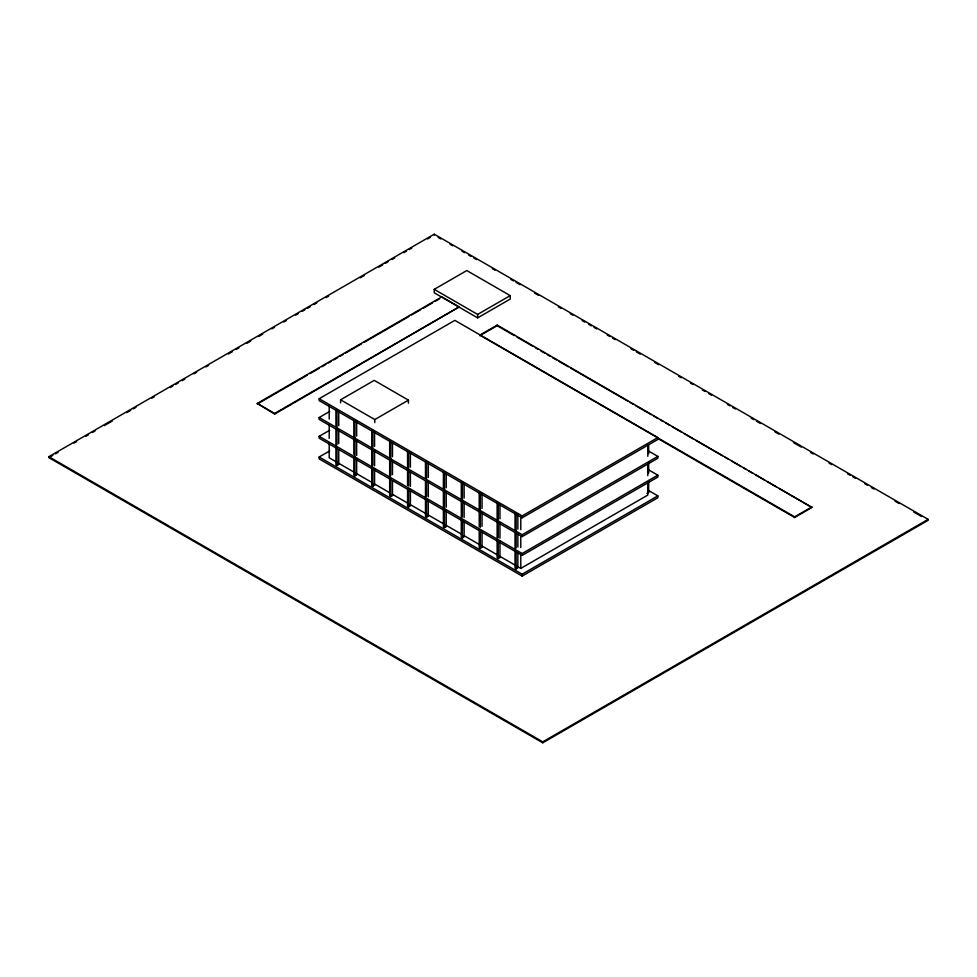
<?xml version="1.0" encoding="UTF-8"?>
<svg xmlns="http://www.w3.org/2000/svg" width="977" height="977" viewBox="0 0 977 977"><rect width="100%" height="100%" fill="white"/><g stroke="black" fill="none" stroke-linecap="round" stroke-linejoin="round"><path stroke-width="1.47" d="M48.85 456.699L434.228 234.199L928.15 519.361L928.15 520.301L542.772 742.801L48.85 457.639L48.85 456.699L542.772 741.861L928.15 519.361M50.169 456.87L52.807 455.343M55.445 453.829L58.083 452.302M73.922 443.155L76.56 441.628M85.805 436.304L88.443 434.777M92.4 432.493L95.038 430.967M104.283 425.63L112.196 421.063M126.717 412.673L130.674 410.389M133.312 408.862L135.95 407.348M151.789 398.201L154.427 396.674M170.267 387.527L172.905 386.013M175.542 384.486L178.193 382.96M182.149 380.676L184.787 379.149M194.02 373.812L196.67 372.298M205.903 366.961L208.541 365.435M228.337 354.004L232.294 351.72M236.263 349.436L238.901 347.91M246.815 343.342L250.771 341.058M258.697 336.479L262.654 334.195M271.887 328.858L274.525 327.332M283.77 322.007L286.408 320.48M295.652 315.144L298.29 313.617M302.247 311.333L304.885 309.807M307.523 308.292L310.161 306.766M314.118 304.482L316.768 302.955M326 297.619L328.638 296.092M360.318 277.81L364.274 275.526M378.795 267.148L382.752 264.852M385.39 263.338L388.028 261.812M391.985 259.528L394.635 258.001M403.867 252.664L406.505 251.138M409.143 249.624L411.781 248.097M427.621 238.95L430.259 237.423M434.228 289.351L466.786 270.556L510.214 295.616L510.214 299.072L477.643 317.867L434.228 292.795L434.228 289.351L477.643 314.423L510.214 295.616M257.281 403.416L441.824 296.874L459.19 306.9L274.647 414.077L257.281 403.416L274.647 413.442L459.19 306.9M257.281 404.051L307.364 375.131M310.002 373.605L319.235 368.28M321.873 366.754L325.817 364.47M328.455 362.955L331.093 361.429M333.731 359.902L337.688 357.619M340.326 356.104L342.964 354.578M345.589 353.051L361.417 343.928M364.055 342.402L408.862 316.524M411.5 315.009L420.733 309.672M423.371 308.158L432.591 302.833M435.229 301.307L439.186 299.023M319.149 398.714L454.842 320.371L657.851 437.574L657.851 439.455L522.158 517.798L319.149 400.594L319.149 398.714L522.158 515.917L657.851 437.574M340.594 402.854L340.594 399.813L374.24 380.383L408.435 400.13L408.435 403.171M648.618 451.056L657.851 456.381L657.851 458.262L522.158 536.605L319.149 419.402L319.149 417.521L329.689 411.439M514.305 335.587L497.183 325.707L479.817 335.734L479.817 335.111L497.183 325.072L811.997 507.454L794.631 517.492L657.643 438.392M648.618 469.852L657.851 475.176L657.851 477.057L522.158 555.4L319.149 438.209L319.149 436.328L329.689 430.234M340.594 399.813L374.789 419.56L408.435 400.13M648.618 490.539L657.851 495.864L657.851 497.745L522.158 576.088L319.149 458.885L319.149 457.004L329.689 450.922M335.929 429.098L335.929 464.869L337.016 465.504L338.75 464.49L338.75 449.591M353.833 457.321L353.833 475.213L354.92 475.836L356.654 474.834L356.654 458.445M372.835 447.429L372.835 431.028L371.748 430.405L371.748 485.557L372.835 486.18L374.57 485.178L374.57 468.777M389.664 460.118L389.664 495.901L390.751 496.524L392.485 495.522L392.485 480.611M407.568 488.353L407.568 506.233L408.655 506.868L410.389 505.866L410.389 489.465M425.483 480.806L425.483 516.577L426.57 517.199L428.305 516.198L428.305 501.299M443.399 491.138L443.399 526.921L444.486 527.543L446.22 526.542L446.22 510.141M462.39 517.016L462.39 482.736L461.303 482.101L461.303 537.265L462.39 537.887L464.124 536.886L464.124 520.485M479.218 529.717L479.218 547.596L480.305 548.231L482.04 547.23L482.04 530.829M319.149 417.521L522.158 534.724L657.851 456.381M498.221 519.813L498.221 503.411L497.134 502.789L497.134 557.94L498.221 558.575L499.955 557.562L499.955 541.173M319.149 436.328L522.158 553.519L657.851 475.176M515.038 532.514L515.038 568.284L516.125 568.907L517.859 567.906L517.859 553.006M646.933 493.385L648.679 492.384L648.679 480.464M463.977 535.604L520.79 568.406L647.8 495.083L647.8 481.661M319.149 457.004L522.158 574.207L657.851 495.864M479.817 335.111L794.631 516.857L811.997 506.831M438.185 237.423L440.822 238.95M450.067 244.287L452.717 245.813M461.962 251.15L464.6 252.677M468.557 254.96L471.195 256.487M473.845 258.013L476.483 259.54M492.335 268.687L494.973 270.214M510.824 279.361L513.462 280.887M516.1 282.414L520.069 284.698M534.59 293.088L538.559 295.372M558.368 306.815L561.006 308.341M570.25 313.678L572.888 315.205M582.133 320.541L584.783 322.068M588.74 324.352L591.378 325.878M594.028 327.405L596.666 328.919M607.23 335.026L609.868 336.552M612.506 338.079L615.156 339.605M630.995 348.752L633.646 350.279M636.283 351.805L640.24 354.089M654.773 362.479L658.73 364.763M678.539 376.194L681.189 377.72M690.434 383.057L693.072 384.584M702.316 389.921L704.954 391.447M708.923 393.731L711.561 395.258M727.413 404.405L730.051 405.931M732.689 407.458L735.339 408.984M751.179 418.132L753.817 419.658M756.467 421.185L760.424 423.468M774.956 431.858L778.913 434.142M793.446 442.532L801.372 447.112M810.617 452.449L813.255 453.975M829.094 463.122L831.745 464.649M847.584 473.796L850.234 475.323M852.872 476.849L855.51 478.376M864.755 483.713L867.405 485.227M871.362 487.523L874 489.05M895.127 501.25L899.096 503.534M913.617 511.924L921.543 516.491M516.943 337.114L532.746 346.237M535.384 347.763L538.022 349.277M540.647 350.804L544.604 353.076M547.242 354.602L549.868 356.129M552.506 357.643L556.463 359.927M559.088 361.441L568.309 366.766M570.947 368.292L627.588 400.997M630.226 402.512L632.852 404.038M635.49 405.553L651.293 414.675M653.931 416.202L657.887 418.486M660.513 420L663.151 421.527M665.789 423.041L669.733 425.325M672.371 426.851L681.592 432.176M684.23 433.69L693.45 439.015M696.076 440.542L722.43 455.746M725.056 457.273L727.694 458.787M731.651 461.071L740.871 466.395M743.497 467.91L746.135 469.436M748.773 470.951L752.717 473.234M755.355 474.761L764.576 480.086M767.214 481.6L776.434 486.925M779.06 488.451L810.678 506.697M647.592 491.761L648.679 492.384M371.48 482.198L329.2 457.786L329.2 442.886M374.118 483.725L389.982 492.884M392.62 494.411L461.327 534.077M355.579 474.211L356.654 474.834M373.483 484.555L374.57 485.178M391.398 494.887L392.485 495.522M427.218 515.575L428.305 516.198M445.133 525.919L446.22 526.542M480.953 546.595L482.04 547.23M794.631 516.857L794.631 517.492M648.679 444.682L648.679 453.633M648.679 462.573L648.679 473.002M647.8 444.401L647.8 456.32M647.8 463.782L647.8 475.701M542.772 741.861L542.772 742.801M522.158 515.917L522.158 517.798M522.158 534.724L522.158 536.605M522.158 553.519L522.158 555.4M522.158 574.207L522.158 576.088M520.79 516.235L520.79 529.656M520.79 535.616L520.79 547.535M520.79 553.507L520.79 568.406M517.859 514.244L517.859 529.155M517.859 533.625L517.859 547.035M516.125 548.036L516.125 513.755L515.038 513.133L515.038 529.522M516.125 551.028L516.125 568.907M499.955 503.9L499.955 518.811M499.955 523.281L499.955 538.193M498.221 522.793L498.221 537.704M498.221 540.684L498.221 558.575M497.183 325.072L497.183 325.707M482.04 493.568L482.04 508.467M482.04 512.937L482.04 526.359M480.305 493.08L480.305 527.36M480.305 530.34L480.305 548.231M479.218 492.445L479.218 526.737M477.643 314.423L477.643 317.867M464.124 483.224L464.124 498.123M464.124 502.605L464.124 517.505M462.39 519.996L462.39 537.887M446.22 472.88L446.22 487.792M446.22 492.261L446.22 507.161M444.486 527.543L444.486 472.392L443.399 471.769L443.399 488.158M434.228 234.199L434.228 235.139M428.305 462.536L428.305 477.448M428.305 481.917L428.305 496.829M426.57 478.449L426.57 462.048L425.483 461.425L425.483 477.826M426.57 481.429L426.57 496.34M426.57 499.32L426.57 517.199M410.389 452.192L410.389 467.104M410.389 471.573L410.389 486.485M408.655 468.105L408.655 451.704L407.568 451.081L407.568 485.374M408.655 471.085L408.655 485.996M408.655 488.976L408.655 506.868M392.485 441.86L392.485 456.76M392.485 461.229L392.485 474.651M390.751 441.372L390.751 475.652M390.751 478.632L390.751 496.524M389.664 440.737L389.664 457.138M374.789 419.56L374.789 422.601M374.57 431.516L374.57 446.416M374.57 450.898L374.57 465.797M372.835 450.409L372.835 465.308M372.835 468.288L372.835 486.18M356.654 421.172L356.654 436.084M356.654 440.554L356.654 455.453M354.92 420.684L354.92 475.836M353.833 420.061L353.833 454.342M338.75 410.828L338.75 425.74M338.75 430.21L338.75 443.631M337.016 426.741L337.016 410.34L335.929 409.717L335.929 426.119M337.016 429.721L337.016 444.633M337.016 447.613L337.016 465.504M329.2 405.614L329.2 419.035M329.2 424.995L329.2 438.417M274.647 413.442L274.647 414.077"/></g></svg>
